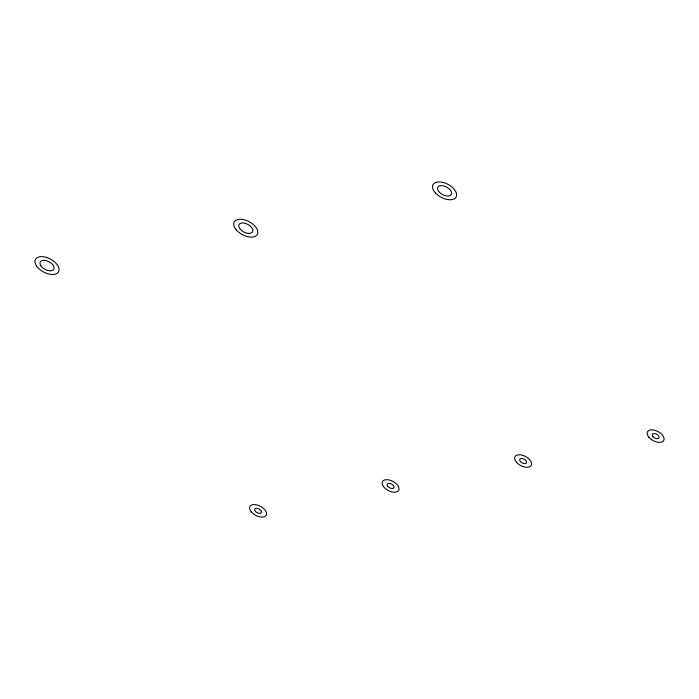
<?xml version="1.0" encoding="UTF-8"?>
<svg xmlns="http://www.w3.org/2000/svg" width="699" height="699" viewBox="0 0 699 699"><rect width="100%" height="100%" fill="white"/><g stroke="black" fill="none" stroke-linecap="round" stroke-linejoin="round"><path stroke-width="1.05" d="M648.995 437.356A9.209 5.138 28.1 0 0 663.517 440.807A9.209 5.138 28.1 0 0 654.351 430.156A9.209 5.138 28.1 0 0 648.995 437.356M652.901 436.622A3.783 2.114 28.1 0 0 658.869 438.037A3.783 2.114 28.1 0 0 655.103 433.66A3.783 2.114 28.1 0 0 652.901 436.622M516.482 462.266A9.209 5.138 28.1 0 0 531.004 465.717A9.209 5.138 28.1 0 0 521.838 455.066A9.209 5.138 28.1 0 0 516.482 462.266M520.388 461.532A3.783 2.114 28.1 0 0 526.356 462.948A3.783 2.114 28.1 0 0 522.59 458.579A3.783 2.114 28.1 0 0 520.388 461.532M383.244 486.233A9.209 5.138 28.1 0 0 397.932 491.205A9.209 5.138 28.1 0 0 390.601 480.353A9.209 5.138 28.1 0 0 383.244 486.233M387.578 486.05A3.783 2.114 28.1 0 0 393.607 488.094A3.783 2.114 28.1 0 0 390.601 483.638A3.783 2.114 28.1 0 0 387.578 486.05M251.457 512.087A9.209 5.138 28.1 0 0 265.978 515.547A9.209 5.138 28.1 0 0 256.813 504.888A9.209 5.138 28.1 0 0 251.457 512.087M255.362 511.353A3.783 2.114 28.1 0 0 261.321 512.769A3.783 2.114 28.1 0 0 257.555 508.4A3.783 2.114 28.1 0 0 255.362 511.353M435.652 193.186A13.124 7.313 28.1 0 0 456.08 197.127A13.124 7.313 28.1 0 0 441.969 182.194A13.124 7.313 28.1 0 0 435.652 193.186M439.339 192.208A7.689 4.29 28.1 0 0 451.318 194.523A7.689 4.29 28.1 0 0 443.044 185.768A7.689 4.29 28.1 0 0 439.339 192.208M236.297 229.901A13.124 7.313 28.1 0 0 257.005 234.943A13.124 7.313 28.1 0 0 244.091 219.748A13.124 7.313 28.1 0 0 236.297 229.901M240.229 229.193A7.689 4.29 28.1 0 0 252.365 232.155A7.689 4.29 28.1 0 0 244.799 223.243A7.689 4.29 28.1 0 0 240.229 229.193M36.514 265.926A13.124 7.313 28.1 0 0 57.423 273.117A13.124 7.313 28.1 0 0 47.139 257.651A13.124 7.313 28.1 0 0 36.514 265.926M40.865 265.777A7.689 4.29 28.1 0 0 53.124 269.989A7.689 4.29 28.1 0 0 47.086 260.928A7.689 4.29 28.1 0 0 40.865 265.777"/></g></svg>
